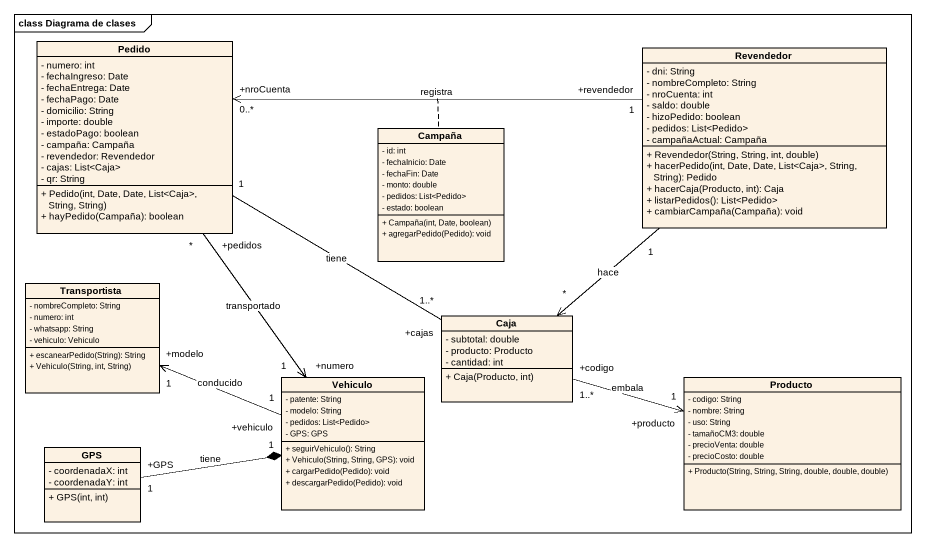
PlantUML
@startuml
mainframe class Diagrama de clases
hide circle
hide empty members
skinparam classAttributeIconSize 0
class Pedido {
  - numero: int
  - fechaIngreso: Date
  - fechaEntrega: Date
  - fechaPago: Date
  - domicilio: String
  - importe: double
  - estadoPago: boolean
  - campaña: Campaña
  - revendedor: Revendedor
  - cajas: List<Caja>
  - qr: String
  + Pedido(int, Date, Date, List<Caja>, String, String)
  + hayPedido(Campaña): boolean
}
class Revendedor {
  - dni: String
  - nombreCompleto: String
  - nroCuenta: int
  - saldo: double
  - hizoPedido: boolean
  - pedidos: List<Pedido>
  - campañaActual: Campaña
  + Revendedor(String, String, int, double)
  + hacerPedido(int, Date, Date, List<Caja>, String, String): Pedido
  + hacerCaja(Producto, int): Caja
  + listarPedidos(): List<Pedido>
  + cambiarCampaña(Campaña): void
}
class Campaña {
  - id: int
  - fechaInicio: Date
  - fechaFin: Date
  - monto: double
  - pedidos: List<Pedido>
  - estado: boolean
  + Campaña(int, Date, boolean)
  + agregarPedido(Pedido): void
}
class Transportista {
  - nombreCompleto: String
  - numero: int
  - whatsapp: String
  - vehiculo: Vehiculo
  + escanearPedido(String): String
  + Vehiculo(String, int, String)
}
class Caja {
  - subtotal: double
  - producto: Producto
  - cantidad: int
  + Caja(Producto, int)
}
class Vehiculo {
  - patente: String
  - modelo: String
  - pedidos: List<Pedido>
  - GPS: GPS
  + seguirVehiculo(): String
  + Vehiculo(String, String, GPS): void
  + cargarPedido(Pedido): void
  + descargarPedido(Pedido): void
}
class Producto {
  - codigo: String
  - nombre: String
  - uso: String
  - tamañoCM3: double
  - precioVenta: double
  - precioCosto: double
  + Producto(String, String, String, double, double, double)
}
class GPS {
  - coordenadaX: int
  - coordenadaY: int
  + GPS(int, int)
}
Pedido "+nroCuenta\n0..*" <-right- "+revendedor\n1" Revendedor : registra
(Pedido, Revendedor) .. Campaña
Revendedor "1" --> "*" Caja : hace
Transportista "+modelo\n1" <-right- "+vehiculo\n1" Vehiculo : conducido
Caja "+cajas\n1..*" -left- "1" Pedido : tiene
Caja "+codigo\n1..*" -right-> "+producto\n1" Producto : embala
Vehiculo "+numero\n1" <-up- "+pedidos\n*" Pedido : transportado
GPS "+GPS\n1" -right-* "1" Vehiculo : tiene
@enduml
